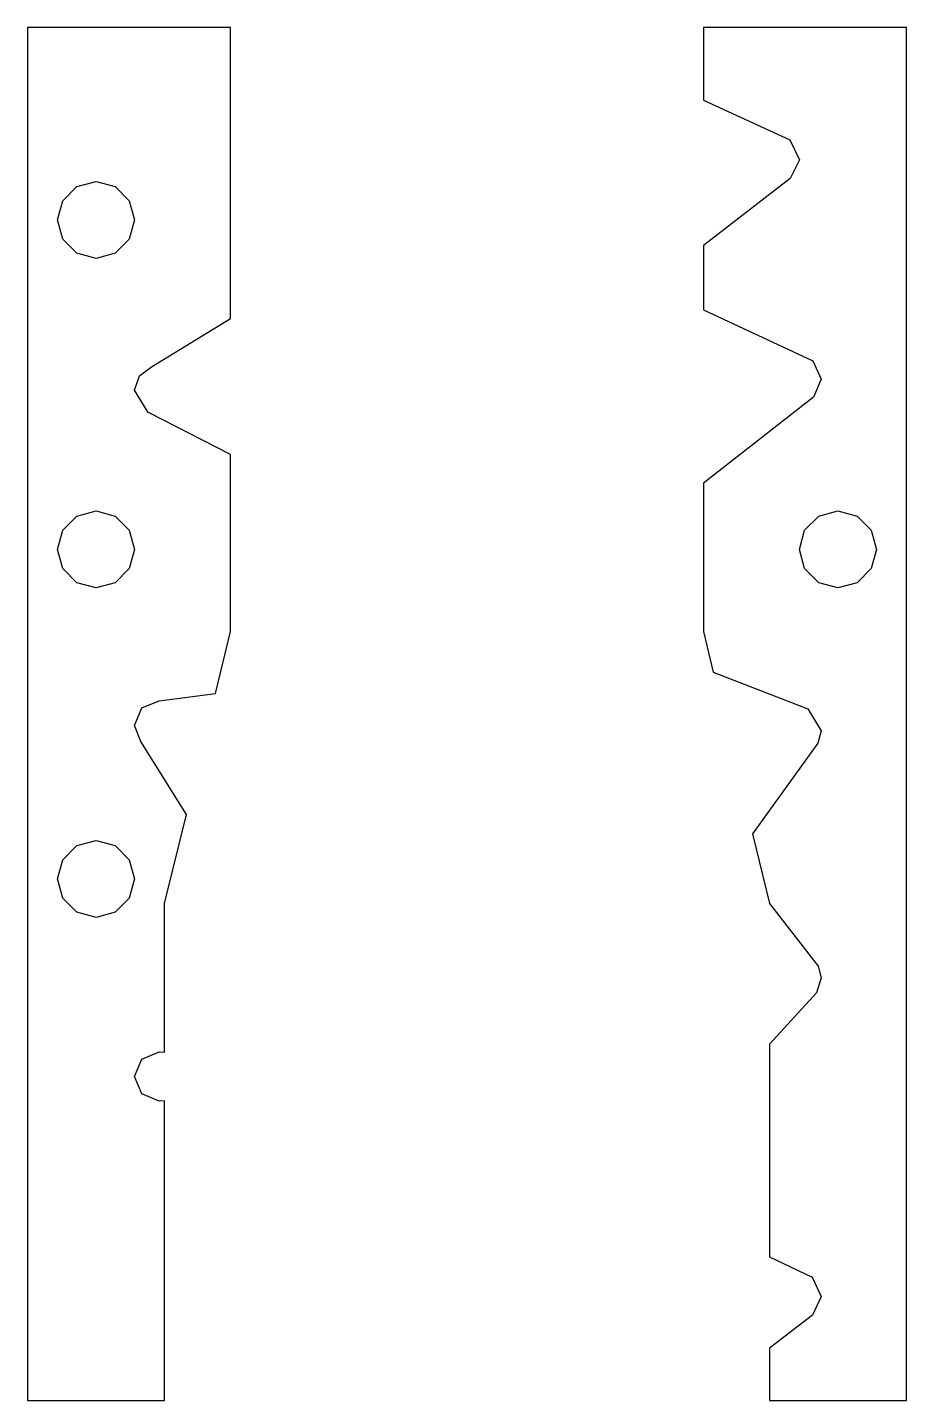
# Model space of a CAD drawing. Extents: x 2.3 to 18.3, y 269.2 to 294.2.
import ezdxf

# ---------------------------------------------------------------- set-up
doc = ezdxf.new("R2010")
doc.units = 0
doc.layers.add('Layer 1', color=7, linetype='CONTINUOUS')

msp = doc.modelspace()

# ---------------------------------------------------------------- linework, layer by layer
at = {"layer": 'Layer 1', "color": 4}
for p, q in [((2.335186, 294.239285), (2.335186, 269.236159)), ((4.3372, 294.239285), (2.335186, 294.239285)), ((2.335186, 294.239285), (2.335186, 294.239285)), ((4.831088, 294.239285), (4.3372, 294.239285)), ((6.030533, 294.239285), (4.831088, 294.239285)), ((6.030533, 288.938799), (6.030533, 294.239285)), ((14.638311, 294.239285), (14.638311, 292.916368)), ((15.837755, 294.239285), (14.638311, 294.239285)), ((14.638311, 294.239285), (14.638311, 294.239285)), ((16.331644, 294.239285), (15.837755, 294.239285)), ((18.333658, 294.239285), (16.331644, 294.239285)), ((18.333658, 269.236159), (18.333658, 294.239285)), ((14.638311, 292.916368), (16.208172, 292.193173)), ((16.208172, 292.193173), (16.384561, 291.831576)), ((16.384561, 291.831576), (16.216991, 291.487618)), ((2.976433, 291.084967), (3.232651, 291.341184)), ((3.232651, 291.341184), (3.582651, 291.434967)), ((3.582651, 291.434967), (3.932651, 291.341184)), ((3.932651, 291.341184), (4.188869, 291.084967)), ((16.216991, 291.487618), (14.638311, 290.270535)), ((2.882651, 290.734967), (2.976433, 291.084967)), ((4.188869, 291.084967), (4.282651, 290.734967)), ((2.976433, 290.384967), (2.882651, 290.734967)), ((4.282651, 290.734967), (4.188869, 290.384967)), ((4.282651, 290.734967), (4.282651, 290.734967)), ((3.232651, 290.128749), (2.976433, 290.384967)), ((4.188869, 290.384967), (3.932651, 290.128749)), ((3.582651, 290.034967), (3.232651, 290.128749)), ((3.932651, 290.128749), (3.582651, 290.034967)), ((14.638311, 290.270535), (14.638311, 289.097549)), ((14.638311, 289.097549), (16.631505, 288.171507)), ((4.592963, 288.056826), (6.030533, 288.938799)), ((4.371654, 287.897279), (4.592963, 288.056826)), ((16.631505, 288.171507), (16.781436, 287.836368)), ((4.284283, 287.633493), (4.371654, 287.897279)), ((16.781436, 287.836368), (16.640325, 287.510049)), ((4.531227, 287.227798), (4.284283, 287.633493)), ((16.640325, 287.510049), (14.638311, 285.940187)), ((4.548866, 287.218979), (4.531227, 287.227798)), ((6.030533, 286.460506), (4.548866, 287.218979)), ((6.030533, 283.241409), (6.030533, 286.460506)), ((14.638311, 285.940187), (14.638311, 283.241437)), ((2.976433, 285.084437), (3.232651, 285.340655)), ((3.232651, 285.340655), (3.582651, 285.434437)), ((3.582651, 285.434437), (3.932651, 285.340655)), ((3.932651, 285.340655), (4.188869, 285.084437)), ((16.479003, 285.084437), (16.735221, 285.340655)), ((16.735221, 285.340655), (17.085221, 285.434437)), ((17.085221, 285.434437), (17.435221, 285.340655)), ((17.435221, 285.340655), (17.691439, 285.084437)), ((2.882651, 284.734437), (2.976433, 285.084437)), ((4.188869, 285.084437), (4.282651, 284.734437)), ((16.385221, 284.734437), (16.479003, 285.084437)), ((17.691439, 285.084437), (17.785221, 284.734437)), ((2.976433, 284.384437), (2.882651, 284.734437)), ((4.282651, 284.734437), (4.188869, 284.384437)), ((4.282651, 284.734437), (4.282651, 284.734437)), ((16.479003, 284.384437), (16.385221, 284.734437)), ((17.785221, 284.734437), (17.691439, 284.384437)), ((17.785221, 284.734437), (17.785221, 284.734437)), ((3.232651, 284.128219), (2.976433, 284.384437)), ((4.188869, 284.384437), (3.932651, 284.128219)), ((16.735221, 284.128219), (16.479003, 284.384437)), ((17.691439, 284.384437), (17.435221, 284.128219)), ((3.582651, 284.034437), (3.232651, 284.128219)), ((3.932651, 284.128219), (3.582651, 284.034437)), ((17.085221, 284.034437), (16.735221, 284.128219)), ((17.435221, 284.128219), (17.085221, 284.034437)), ((5.75713, 282.11252), (6.030533, 283.241409)), ((14.638311, 283.241437), (14.8147, 282.500604)), ((14.8147, 282.500604), (16.534491, 281.830326)), ((4.734075, 281.980229), (5.75713, 282.11252)), ((4.284283, 281.530437), (4.415981, 281.848531)), ((4.415981, 281.848531), (4.734075, 281.980229)), ((16.534491, 281.830326), (16.781436, 281.433451)), ((4.398936, 281.239395), (4.284283, 281.530437)), ((16.781436, 281.433451), (16.7197, 281.204146)), ((5.227963, 279.907659), (4.398936, 281.239395)), ((16.7197, 281.204146), (15.529075, 279.55491)), ((4.831088, 278.284881), (5.227963, 279.907659)), ((15.529075, 279.55491), (15.837755, 278.28491)), ((2.976433, 279.084359), (3.232651, 279.340577)), ((3.232651, 279.340577), (3.582651, 279.434359)), ((3.582651, 279.434359), (3.932651, 279.340577)), ((3.932651, 279.340577), (4.188869, 279.084359)), ((2.882651, 278.734359), (2.976433, 279.084359)), ((4.188869, 279.084359), (4.282651, 278.734359)), ((2.976433, 278.384359), (2.882651, 278.734359)), ((4.282651, 278.734359), (4.188869, 278.384359)), ((4.282651, 278.734359), (4.282651, 278.734359)), ((3.232651, 278.128142), (2.976433, 278.384359)), ((4.188869, 278.384359), (3.932651, 278.128142)), ((4.831088, 275.577312), (4.831088, 278.284881)), ((15.837755, 278.28491), (16.728519, 277.147201)), ((3.582651, 278.034359), (3.232651, 278.128142)), ((3.932651, 278.128142), (3.582651, 278.034359)), ((16.728519, 277.147201), (16.781436, 276.935535)), ((16.781436, 276.935535), (16.693241, 276.662132)), ((16.693241, 276.662132), (15.837755, 275.727271)), ((4.415981, 275.454448), (4.734075, 275.586146)), ((4.734075, 275.586146), (4.831088, 275.577312)), ((15.837755, 275.727271), (15.837755, 271.855534)), ((4.284283, 275.136354), (4.415981, 275.454448)), ((4.415981, 274.81826), (4.284283, 275.136354)), ((4.734075, 274.686562), (4.415981, 274.81826)), ((4.831088, 274.695396), (4.734075, 274.686562)), ((4.831088, 269.236159), (4.831088, 274.695396)), ((15.837755, 271.855534), (16.613866, 271.485117)), ((16.613866, 271.485117), (16.781436, 271.132339)), ((16.781436, 271.132339), (16.622686, 270.788381)), ((16.622686, 270.788381), (15.837755, 270.188659)), ((15.837755, 270.188659), (15.837755, 269.236159)), ((2.335186, 269.236159), (4.831088, 269.236159)), ((15.837755, 269.236159), (18.333658, 269.236159))]:
    msp.add_line(p, q, dxfattribs=at)

doc.saveas('drawing.dxf')
